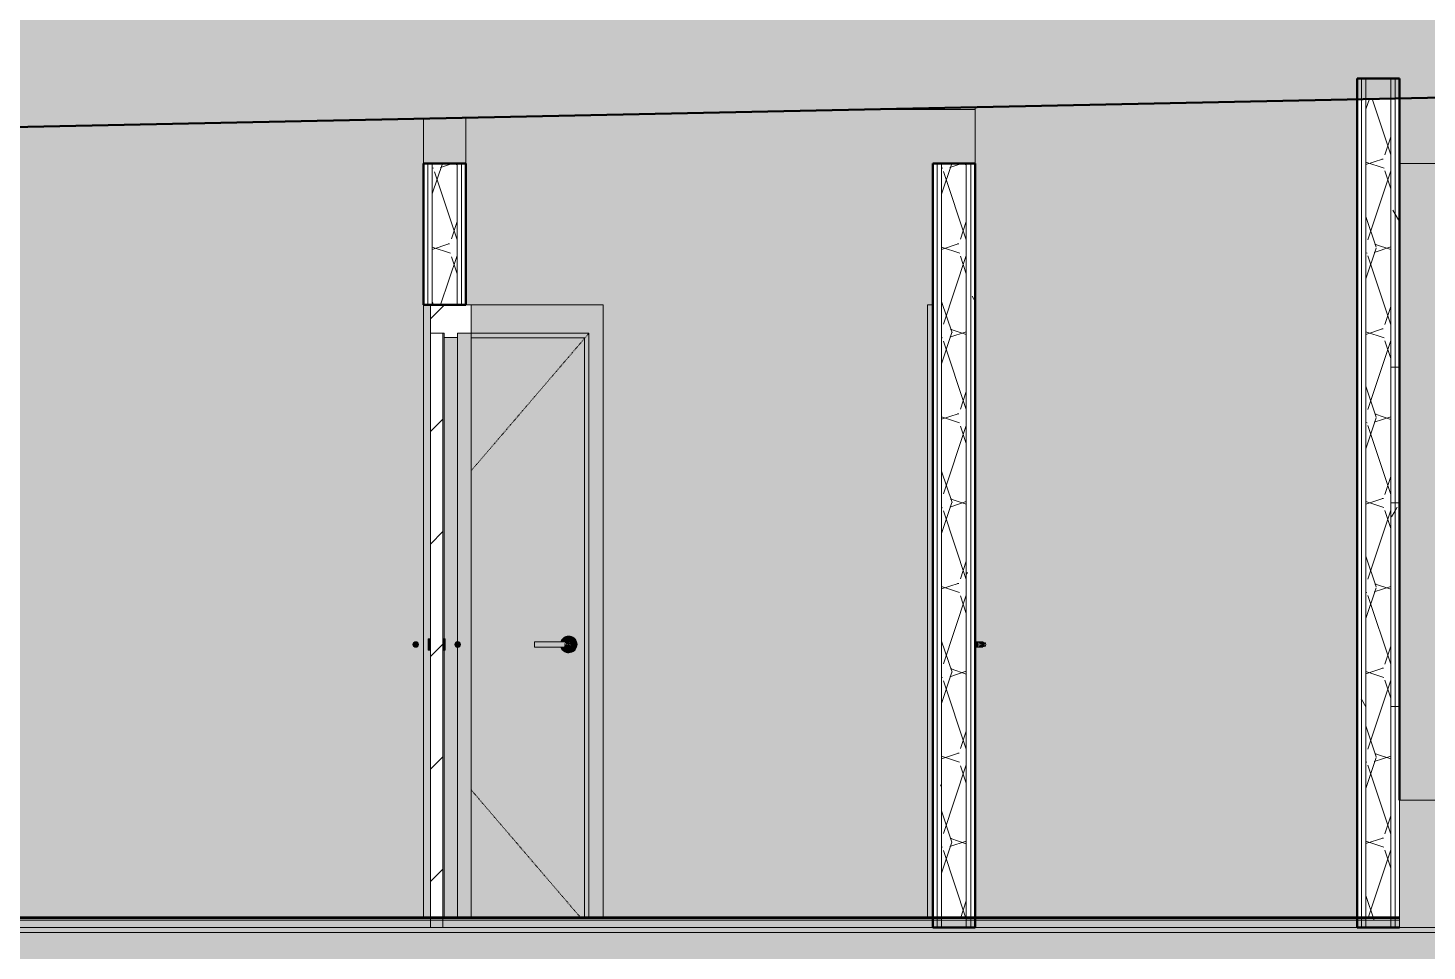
# Model space of a CAD drawing. Header units: inches. Extents: x 9566 to 17067, y -226 to 532.
# Drawn here: x 10320.9 to 10518.7, y 248.7 to 379.2 of the extents above; entities that cross this region are included whole.
import ezdxf

# ---------------------------------------------------------------- set-up
doc = ezdxf.new("R2010")
doc.units = ezdxf.units.IN
doc.header["$MEASUREMENT"] = 0
doc.linetypes.add('Dash 1_16_', pattern=[0.125, 0.0625, -0.0625])
doc.linetypes.add('Grid Line 1_2_', pattern=[0.875, 0.5, -0.125, 0.125, -0.125])
for name, color, linetype, lineweight in [('0-1', 7, 'Continuous', 5), ('0-2', 7, 'Continuous', 9), ('A-AREA-PATT-1', 41, 'Continuous', 9), ('A-DOOR', 31, 'Continuous', 13), ('A-DOOR-7', 31, 'Dash 1_16_', 9), ('A-DOOR-8', 31, 'Continuous', 9), ('A-DOOR-9', 31, 'Continuous', 20), ('A-DOOR-FRAM', 31, 'Continuous', 9), ('A-DOOR-FRAM-6', 31, 'Continuous', 13), ('A-DOOR-FRAM-7', 31, 'Continuous', 20), ('A-FLOR-1', 192, 'Continuous', 5), ('A-FLOR-2', 192, 'Continuous', 50), ('A-FLOR-LEVL-1', 51, 'Grid Line 1_2_', 9), ('A-FLOR-MCUT', 51, 'Continuous', 13), ('A-FLOR-PATT-1', 8, 'Continuous', 9), ('A-ROOF', 132, 'Continuous', 13), ('A-ROOF-1', 132, 'Continuous', 5), ('A-ROOF-2', 132, 'Continuous', 50), ('A-WALL', 113, 'Continuous', 13), ('A-WALL-2', 10, 'Continuous', 13), ('A-WALL-PATT-1', 111, 'Continuous', 9), ('I-WALL', 2, 'Continuous', 13), ('I-WALL-1', 2, 'Continuous', 5), ('I-WALL-2', 2, 'Continuous', 50), ('P-SANR-FIXT-2', 7, 'Continuous', 9), ('P-SANR-FIXT-3', 9, 'Continuous', 9)]:
    doc.layers.add(name, color=color, linetype=linetype, lineweight=lineweight)
doc.layers.add('A-AREA-PATT-2', color=7, linetype='Continuous', lineweight=9, transparency=0.9)
doc.layers.add('A-AREA-PATT-5', color=254, linetype='Continuous', lineweight=9, transparency=0.9)
pattern_1 = [(161.57, (11003.327, 72.6), (-4.8003375, -0.0004146), [0, -34.152, 3.792, 0]), (18.43, (11002.127, 72.6), (-4.8003375, 0.0004146), [0, -34.152, 3.792, 0]), (108.43, (11003.327, 72.6), (2.3991322, -12.001051), [11.382, -26.562]), (71.57, (11002.127, 72.6), (2.3991322, 12.001051), [11.382, -26.562])]
pattern_2 = [(0, (11002.727, 72), (38.4, 9.6), [1.584, -27.216, 1.584, -27.216, -153.6]), (0, (11002.727, 72), (38.4, 9.6), [-57.6, 1.584, -56.016, 1.584, -27.216, -67.2]), (0, (11002.727, 72), (38.4, 9.6), [-144, 1.584, -17.616, 1.584, -46.416]), (120, (11017.127, 76.8), (-27.51384, 28.45538), [1.584, -27.216, 1.584, -27.216, -153.6]), (120, (11017.127, 76.8), (-27.51384, 28.45538), [-57.6, 1.584, -56.016, 1.584, -27.216, -67.2]), (120, (11017.127, 76.8), (-27.51384, 28.45538), [-144, 1.584, -17.616, 1.584, -46.416]), (240, (11021.927, 96), (-10.88616, -38.05538), [1.584, -27.216, 1.584, -27.216, -153.6]), (240, (11021.927, 96), (-10.88616, -38.05538), [-57.6, 1.584, -56.016, 1.584, -27.216, -67.2]), (240, (11021.927, 96), (-10.88616, -38.05538), [-144, 1.584, -17.616, 1.584, -46.416])]
pattern_3 = [(45, (11002.727, 72), (-7.95495, 7.95495), [])]

# ---------------------------------------------------------------- blocks, each defined once
blk = doc.blocks.new('Bath Tub - Maestro - 60_x30_-1352617-BUILDING SECTION - EAST_WEST - LOOKING NORTH')
at = {"layer": 'P-SANR-FIXT-3'}
for points in [[(10525.79, 140), (10525.79, 144), (10524.29, 144), (10524.34, 140), (10525.4, 140)], [(10526.85, 140), (10527.29, 140), (10527.24, 144), (10525.79, 144), (10525.79, 140), (10526.62, 140)], [(10530.79, 140), (10530.79, 144), (10528.79, 144), (10528.79, 140)], [(10533.79, 140), (10533.79, 144), (10532.29, 144), (10532.34, 140), (10533.4, 140)], [(10535.29, 140), (10535.24, 144), (10533.79, 144), (10533.79, 140), (10535.24, 140)], [(10535.79, 138), (10535.79, 140), (10523.79, 140), (10523.79, 138), (10535.29, 138)], [(10526.62, 120), (10544.79, 120), (10544.79, 138), (10514.79, 138), (10514.79, 120)]]:
    blk.add_hatch(color=256, dxfattribs=at).paths.add_polyline_path(points, flags=0)
at = {"layer": 'P-SANR-FIXT-2'}
for p, q in [((10524.29, 144), (10524.29, 140)), ((10524.29, 144), (10525.79, 144)), ((10525.79, 144), (10527.29, 144)), ((10527.29, 140), (10527.29, 144)), ((10528.79, 140), (10528.79, 144)), ((10530.79, 144), (10528.79, 144)), ((10530.79, 144), (10530.79, 140)), ((10532.29, 144), (10532.29, 140)), ((10532.29, 144), (10533.79, 144)), ((10533.79, 144), (10535.29, 144)), ((10535.29, 140), (10535.29, 144)), ((10523.79, 140), (10535.79, 140)), ((10523.79, 138), (10523.79, 140)), ((10535.79, 138), (10535.79, 140)), ((10514.79, 138), (10544.79, 138)), ((10514.79, 120), (10514.79, 138)), ((10535.79, 138), (10523.79, 138)), ((10544.79, 120), (10544.79, 138)), ((10544.79, 120), (10514.79, 120))]:
    blk.add_line(p, q, dxfattribs=at)
blk = doc.blocks.new('1750 Ox - Unit Layouts_rvt-1-BUILDING SECTION - EAST_WEST - LOOKING NORTH')
at = {"layer": 'A-WALL-2'}
blk.add_line((10659.09, 360), (10514.79, 360), dxfattribs=at)
at = {"layer": '0-2'}
blk.add_blockref('Bath Tub - Maestro - 60_x30_-1352617-BUILDING SECTION - EAST_WEST - LOOKING NORTH', (0, 132), dxfattribs=at)
blk = doc.blocks.new('HOLLOW METAL - UNIT DOOR-V33-BUILDING SECTION - EAST_WEST - LOOKING NORTH')
at = {"layer": 'A-DOOR'}
h = blk.add_hatch(color=256, dxfattribs=at)
h.paths.add_polyline_path([(10399.56, 253.37), (10399.56, 335.37), (10383.54, 335.37), (10383.54, 253.37)], flags=0)
h.paths.add_polyline_path([(10397.33, 290.82), (10397.03, 290.86), (10396.74, 290.98), (10396.5, 291.16), (10396.25, 291.57), (10396.21, 291.61), (10392.51, 291.66), (10392.51, 292.39), (10396.23, 292.39), (10396.31, 292.59), (10396.5, 292.84), (10396.74, 293.02), (10397.03, 293.14), (10397.45, 293.17), (10397.64, 293.14), (10397.93, 293.02), (10398.17, 292.84), (10398.36, 292.59), (10398.48, 292.31), (10398.52, 292), (10398.42, 291.57), (10398.36, 291.41), (10398.17, 291.16), (10397.93, 290.98), (10397.64, 290.86)], flags=0)
h = blk.add_hatch(color=256, dxfattribs=at)
h.paths.add_polyline_path([(10397.33, 290.82), (10397.64, 290.86), (10397.93, 290.98), (10398.17, 291.16), (10398.42, 291.57), (10398.48, 291.69), (10398.52, 292), (10398.48, 292.31), (10398.36, 292.59), (10398.17, 292.84), (10397.93, 293.02), (10397.45, 293.17), (10397.33, 293.18), (10397.03, 293.14), (10396.74, 293.02), (10396.5, 292.84), (10396.31, 292.59), (10396.24, 292.39), (10397.43, 292.34), (10397.51, 292.28), (10397.56, 292), (10397.5, 291.71), (10397.34, 291.64), (10397.14, 291.62), (10396.46, 291.61), (10396.25, 291.57), (10396.31, 291.41), (10396.5, 291.16), (10396.74, 290.98), (10397.03, 290.86)], flags=0)
h.paths.add_polyline_path([(10396.65, 291.8), (10396.71, 292), (10396.65, 292.1), (10396.65, 291.9)], flags=0)
h.paths.add_polyline_path([(10397.46, 291.83), (10397.56, 292), (10397.46, 292.17), (10397.5, 292)], flags=0)
for points in [[(10396.65, 292), (10396.63, 292.39), (10392.51, 292.34), (10392.51, 292), (10396.15, 292)], [(10396.21, 291.61), (10396.65, 291.66), (10396.65, 292), (10392.51, 292), (10392.51, 291.61), (10396.16, 291.61)]]:
    blk.add_hatch(color=256, dxfattribs=at).paths.add_polyline_path(points, flags=0)
h = blk.add_hatch(color=256, dxfattribs=at)
h.paths.add_polyline_path([(10397.02, 292), (10396.77, 292.19), (10396.92, 292)], flags=0)
h.paths.add_polyline_path([(10397.02, 292), (10397.5, 292), (10397.53, 292.06), (10397.55, 292.09), (10397.5, 292.29), (10397.34, 292.36), (10397.14, 292.38), (10396.7, 292.34), (10397.02, 292)], flags=0)
h.paths.add_polyline_path([(10396.9, 292), (10396.65, 292.28), (10396.77, 292)], flags=0)
h = blk.add_hatch(color=256, dxfattribs=at)
h.paths.add_polyline_path([(10396.65, 291.61), (10397, 291.62), (10397.14, 291.62), (10397.41, 291.65), (10397.51, 291.72), (10397.5, 291.89), (10397.46, 291.83), (10397.45, 292), (10397.01, 291.99), (10396.66, 291.62)], flags=0)
h.paths.add_polyline_path([(10396.65, 291.62), (10397.02, 292), (10396.89, 291.99), (10396.67, 291.66)], flags=0)
h.paths.add_polyline_path([(10396.65, 291.66), (10396.9, 292), (10396.77, 292), (10396.65, 291.72)], flags=0)
at = {"layer": 'A-DOOR-FRAM-6'}
for points in [[(10402.19, 253.37), (10402.19, 340), (10383.54, 340), (10383.54, 336), (10400.19, 336), (10400.19, 253.37), (10402.16, 253.37)], [(10400.18, 253.37), (10400.19, 253.37), (10400.19, 336), (10383.54, 336), (10383.54, 335.37), (10399.56, 335.37), (10399.56, 253.37)]]:
    blk.add_hatch(color=256, dxfattribs=at).paths.add_polyline_path(points, flags=0)
at = {"layer": 'A-DOOR-7'}
for p, q in [((10400.19, 336), (10383.54, 316.57)), ((10383.54, 271.43), (10399.01, 253.37))]:
    blk.add_line(p, q, dxfattribs=at)
at = {"layer": 'A-DOOR-8'}
for p, q in [((10396.65, 292.39), (10392.51, 292.39)), ((10392.51, 292), (10392.51, 292.39)), ((10392.51, 291.61), (10392.51, 292)), ((10392.51, 291.61), (10396.65, 291.61))]:
    blk.add_line(p, q, dxfattribs=at)
at = {"layer": 'A-DOOR-8', "flags": 128}
for points in [[(10397.24, 292.39), (10397.24, 292.39), (10397.23, 292.39), (10397.23, 292.39), (10397.23, 292.39), (10397.22, 292.39), (10397.22, 292.39), (10397.21, 292.39), (10397.21, 292.39), (10397.2, 292.39), (10397.19, 292.39), (10397.18, 292.39), (10397.17, 292.39), (10397.16, 292.39), (10397.15, 292.39), (10397.13, 292.39), (10397.12, 292.39), (10397.1, 292.39), (10397.09, 292.39), (10397.07, 292.39), (10397.06, 292.39), (10397.04, 292.39), (10397.02, 292.39), (10397, 292.39), (10396.98, 292.39), (10396.96, 292.39), (10396.94, 292.39), (10396.92, 292.39), (10396.9, 292.39), (10396.88, 292.39), (10396.86, 292.39), (10396.84, 292.39), (10396.82, 292.39), (10396.79, 292.39), (10396.77, 292.39), (10396.75, 292.39), (10396.72, 292.39), (10396.7, 292.39), (10396.68, 292.39), (10396.65, 292.39), (10396.65, 292.39)], [(10396.65, 291.61), (10396.67, 291.61), (10396.69, 291.61), (10396.72, 291.61), (10396.74, 291.61), (10396.76, 291.61), (10396.79, 291.61), (10396.81, 291.61), (10396.83, 291.61), (10396.85, 291.61), (10396.88, 291.61), (10396.9, 291.61), (10396.92, 291.61), (10396.94, 291.61), (10396.96, 291.61), (10396.98, 291.61), (10397, 291.61), (10397.02, 291.61), (10397.04, 291.61), (10397.05, 291.61), (10397.07, 291.61), (10397.09, 291.61), (10397.1, 291.61), (10397.12, 291.61), (10397.13, 291.61), (10397.14, 291.61), (10397.16, 291.61), (10397.17, 291.61), (10397.18, 291.61), (10397.19, 291.61), (10397.2, 291.61), (10397.2, 291.61), (10397.21, 291.61), (10397.22, 291.61), (10397.22, 291.61), (10397.23, 291.61), (10397.23, 291.61), (10397.23, 291.61), (10397.24, 291.61), (10397.24, 291.61)]]:
    blk.add_lwpolyline(points, dxfattribs=at)
at = {"layer": 'A-DOOR-8'}
for centre, radius, start, end in [((10397.33, 292), 1.18, 0, 160.3657), ((10397.33, 292), 1.18, 201.747, 0), ((10397.24, 292), 0.394, 75, 90), ((10397.24, 292), 0.394, 270, 285), ((10397.24, 292), 0.394, 0, 45), ((10397.24, 292), 0.394, 315, 0)]:
    blk.add_arc(centre, radius, start, end, dxfattribs=at)
at = {"layer": 'A-DOOR-FRAM'}
for p, q in [((10402.19, 340), (10383.54, 340)), ((10402.19, 253.37), (10402.19, 340)), ((10383.54, 336), (10400.19, 336)), ((10383.54, 335.37), (10399.56, 335.37)), ((10399.56, 335.37), (10399.56, 253.37)), ((10400.19, 336), (10400.19, 253.37))]:
    blk.add_line(p, q, dxfattribs=at)
blk = doc.blocks.new('HOLLOW METAL - UNIT DOOR-V34-BUILDING SECTION - EAST_WEST - LOOKING NORTH')
at = {"layer": 'A-DOOR-8'}
h = blk.add_hatch(dxfattribs=at)
h.set_pattern_fill('FP_20', color=256, style=0, pattern_type=2)
h.set_pattern_definition(pattern_3)
h.paths.add_polyline_path([(10380.03, 335.38), (10381.6, 335.38), (10381.6, 336), (10383.54, 336), (10383.54, 340), (10377.79, 340), (10377.79, 336), (10379.73, 336), (10379.73, 335.38)], flags=0)
for points in [[(10377.79, 291.19), (10377.79, 292.81), (10377.47, 292.81), (10377.47, 291.19)], [(10379.54, 291.19), (10379.85, 291.19), (10379.85, 292.81), (10379.54, 292.81), (10379.54, 291.57)], [(10375.9, 291.66), (10376.1, 292), (10375.9, 292.34), (10375.51, 292.34), (10375.31, 292), (10375.51, 291.66)], [(10381.82, 291.66), (10382.02, 292), (10381.82, 292.34), (10381.43, 292.34), (10381.23, 292), (10381.43, 291.66), (10381.6, 291.66)]]:
    blk.add_hatch(color=256, dxfattribs=at).paths.add_polyline_path(points, flags=0)
at = {"layer": 'A-DOOR-FRAM'}
h = blk.add_hatch(dxfattribs=at)
h.set_pattern_fill('FP_20', color=256, style=0, pattern_type=2)
h.set_pattern_definition(pattern_3)
h.paths.add_polyline_path([(10379.54, 253.25), (10379.54, 336), (10377.79, 336), (10377.79, 253.25)], flags=0)
h = blk.add_hatch(color=256, dxfattribs=at)
h.paths.add_polyline_path([(10379.73, 253.37), (10379.73, 291.19), (10379.54, 291.19), (10379.54, 253.37)], flags=0)
h.paths.add_polyline_path([(10379.54, 292.81), (10379.73, 292.81), (10379.73, 336), (10379.54, 336), (10379.54, 301.5)], flags=0)
for points in [[(10381.6, 253.37), (10381.6, 291.66), (10381.43, 291.66), (10381.23, 292), (10381.43, 292.34), (10381.6, 292.34), (10381.6, 335.38), (10379.73, 335.38), (10379.73, 292.81), (10379.85, 292.81), (10379.85, 291.19), (10379.73, 291.19), (10379.73, 253.37)], [(10382.79, 253.37), (10383.54, 253.37), (10383.54, 336), (10381.6, 336), (10381.6, 292.34), (10381.82, 292.34), (10382.02, 292), (10381.82, 291.66), (10381.6, 291.66), (10381.6, 253.37)]]:
    blk.add_hatch(color=256, dxfattribs=at).paths.add_polyline_path(points, flags=0)
at = {"layer": 'A-DOOR-8'}
for p, q in [((10377.47, 292.81), (10377.47, 291.19)), ((10377.79, 292.81), (10377.47, 292.81)), ((10377.79, 291.19), (10377.79, 292.81)), ((10379.85, 292.81), (10379.54, 292.81)), ((10379.54, 292.81), (10379.54, 291.19)), ((10379.85, 291.19), (10379.85, 292.81)), ((10377.47, 291.19), (10377.79, 291.19)), ((10379.54, 291.19), (10379.85, 291.19))]:
    blk.add_line(p, q, dxfattribs=at)
for centre, start, end in [((10375.7, 292), 0, 180), ((10375.7, 292), 180, 0), ((10381.63, 292), 0, 180), ((10381.63, 292), 180, 0)]:
    blk.add_arc(centre, 0.394, start, end, dxfattribs=at)
at = {"layer": 'A-DOOR-9'}
for p, q in [((10379.54, 336), (10377.79, 336)), ((10377.79, 336), (10377.79, 252)), ((10379.54, 252), (10379.54, 336)), ((10377.79, 252), (10379.54, 252))]:
    blk.add_line(p, q, dxfattribs=at)
at = {"layer": 'A-DOOR-FRAM'}
for p, q in [((10379.73, 335.38), (10379.73, 292.81)), ((10381.6, 335.38), (10381.6, 292.34)), ((10383.54, 336), (10383.54, 253.37)), ((10379.73, 291.19), (10379.73, 253.37)), ((10381.6, 291.66), (10381.6, 253.37))]:
    blk.add_line(p, q, dxfattribs=at)
at = {"layer": 'A-DOOR-FRAM-7'}
for p, q in [((10377.79, 340), (10377.79, 336)), ((10383.54, 340), (10377.79, 340)), ((10383.54, 336), (10383.54, 340)), ((10377.79, 336), (10379.73, 336)), ((10379.73, 336), (10379.73, 335.38)), ((10379.73, 335.38), (10381.6, 335.38)), ((10381.6, 335.38), (10381.6, 336)), ((10381.6, 336), (10383.54, 336))]:
    blk.add_line(p, q, dxfattribs=at)
blk = doc.blocks.new('HOLLOW METAL - STORAGE UNIT-1762888-BUILDING SECTION - EAST_WEST - LOOKING NORTH')
at = {"layer": 'A-DOOR'}
for points in [[(10455.29, 160), (10455.29, 160.39), (10454.79, 160.34), (10454.79, 160)], [(10455.29, 159.61), (10455.29, 160), (10454.79, 160), (10454.79, 159.61)], [(10455.88, 159.61), (10456.09, 159.67), (10456.15, 159.72), (10456.15, 159.98), (10456.14, 160), (10455.41, 159.99), (10455.29, 159.62), (10455.38, 159.64), (10455.86, 159.62), (10455.88, 159.61)]]:
    blk.add_hatch(color=256, dxfattribs=at).paths.add_polyline_path(points, flags=0)
h = blk.add_hatch(color=256, dxfattribs=at)
h.paths.add_polyline_path([(10455.29, 160.34), (10455.32, 160.19), (10455.41, 160), (10455.52, 160.02), (10455.33, 160.28)], flags=0)
h.paths.add_polyline_path([(10455.87, 160), (10456.14, 160), (10456.17, 160), (10456.2, 160), (10456.09, 160.33), (10455.96, 160.38), (10455.54, 160.38), (10455.31, 160.34), (10455.54, 160), (10455.78, 160)], flags=0)
h.paths.add_polyline_path([(10455.35, 160), (10455.4, 160.01), (10455.32, 160.1)], flags=0)
at = {"layer": 'A-DOOR-FRAM-6'}
blk.add_hatch(color=256, dxfattribs=at).paths.add_polyline_path([(10448.79, 121.38), (10448.79, 208), (10448.04, 208), (10448.04, 121.38)], flags=0)
at = {"layer": 'A-DOOR-8'}
for p, q in [((10455.29, 160.39), (10454.79, 160.39)), ((10454.79, 159.61), (10455.29, 159.61))]:
    blk.add_line(p, q, dxfattribs=at)
at = {"layer": 'A-DOOR-8', "flags": 128}
for points in [[(10455.88, 160.39), (10455.88, 160.39), (10455.87, 160.39), (10455.87, 160.39), (10455.87, 160.39), (10455.86, 160.39), (10455.86, 160.39), (10455.85, 160.39), (10455.85, 160.39), (10455.84, 160.39), (10455.83, 160.39), (10455.82, 160.39), (10455.81, 160.39), (10455.8, 160.39), (10455.79, 160.39), (10455.77, 160.39), (10455.76, 160.39), (10455.74, 160.39), (10455.73, 160.39), (10455.71, 160.39), (10455.7, 160.39), (10455.68, 160.39), (10455.66, 160.39), (10455.64, 160.39), (10455.62, 160.39), (10455.6, 160.39), (10455.58, 160.39), (10455.56, 160.39), (10455.54, 160.39), (10455.52, 160.39), (10455.5, 160.39), (10455.48, 160.39), (10455.45, 160.39), (10455.43, 160.39), (10455.41, 160.39), (10455.39, 160.39), (10455.36, 160.39), (10455.34, 160.39), (10455.32, 160.39), (10455.29, 160.39), (10455.29, 160.39)], [(10455.29, 159.61), (10455.31, 159.61), (10455.33, 159.61), (10455.36, 159.61), (10455.38, 159.61), (10455.4, 159.61), (10455.43, 159.61), (10455.45, 159.61), (10455.47, 159.61), (10455.49, 159.61), (10455.52, 159.61), (10455.54, 159.61), (10455.56, 159.61), (10455.58, 159.61), (10455.6, 159.61), (10455.62, 159.61), (10455.64, 159.61), (10455.66, 159.61), (10455.67, 159.61), (10455.69, 159.61), (10455.71, 159.61), (10455.73, 159.61), (10455.74, 159.61), (10455.76, 159.61), (10455.77, 159.61), (10455.78, 159.61), (10455.79, 159.61), (10455.81, 159.61), (10455.82, 159.61), (10455.83, 159.61), (10455.84, 159.61), (10455.84, 159.61), (10455.85, 159.61), (10455.86, 159.61), (10455.86, 159.61), (10455.87, 159.61), (10455.87, 159.61), (10455.87, 159.61), (10455.88, 159.61), (10455.88, 159.61)]]:
    blk.add_lwpolyline(points, dxfattribs=at)
at = {"layer": 'A-DOOR-8'}
for start, end in [(0, 45), (315, 0)]:
    blk.add_arc((10455.88, 160), 0.394, start, end, dxfattribs=at)
at = {"layer": 'A-DOOR-FRAM'}
for p in [(10448.79, 208), (10448.04, 121.38)]:
    blk.add_line(p, (10448.04, 208), dxfattribs=at)

msp = doc.modelspace()

# ---------------------------------------------------------------- hatches: boundary and pattern name
at = {"layer": 'A-AREA-PATT-1'}
h = msp.add_hatch(color=256, dxfattribs=at)
h.paths.add_polyline_path([(10544.7894, 253.375), (10549.1894, 253.375), (10549.1894, 339), (10587.1894, 339), (10587.1894, 253.375), (10658.0894, 253.375), (10658.0894, 339), (10659.0894, 339), (10659.0894, 336), (10661.0894, 336), (10661.0894, 253.375), (10663.8394, 253.375), (10663.8394, 339), (10705.8394, 339), (10705.8394, 253.375), (10708.0351, 253.375), (10708.0351, 258), (10706.0351, 258), (10706.0351, 274), (10709.0351, 274), (10709.0351, 277), (10781.0351, 277), (10781.0351, 274), (10784.0351, 274), (10784.0351, 258), (10782.0351, 258), (10782.0351, 253.375), (10819.2851, 253.375), (10819.2851, 334.75), (10820.0351, 334.75), (10820.0351, 253.375), (10848.5144, 253.375), (10848.5144, 313.875), (10848.7019, 313.875), (10848.7019, 376.1826), (10514.7894, 369.226), (10514.7894, 270), (10523.7894, 270), (10523.7894, 272), (10524.2894, 272), (10524.3405, 276), (10527.2894, 276), (10527.2894, 272), (10528.7894, 272), (10528.7894, 276), (10530.7894, 276), (10530.7894, 272), (10532.2894, 272), (10532.3405, 276), (10535.2894, 276), (10535.2894, 272), (10535.7894, 272), (10535.7894, 270), (10544.7894, 270), (10544.7894, 256.249)], flags=0)
h.paths.add_polyline_path([(10780.0351, 253.375), (10780.0351, 258), (10710.0351, 258), (10710.0351, 253.375), (10779.5811, 253.375)], flags=0)
h = msp.add_hatch(color=256, dxfattribs=at)
h.paths.add_polyline_path([(9983.2519, 253.375), (10126.1144, 253.375), (10126.1144, 339), (10168.1144, 339), (10168.1144, 253.375), (10245.7644, 253.375), (10245.7644, 339), (10281.7644, 339), (10281.7644, 253.375), (10376.7894, 253.375), (10376.7894, 366.351), (9983.2519, 358.1523), (9983.2519, 254.3782)], flags=0)
h.paths.add_polyline_path([(10375.5059, 291.659), (10375.3091, 292), (10375.5059, 292.341), (10375.9201, 292.3056), (10376.0965, 292), (10375.8996, 291.659)], flags=0)
at = {"layer": 'A-AREA-PATT-2'}
h = msp.add_hatch(color=256, dxfattribs=at)
h.paths.add_polyline_path([(10455.2855, 291.659), (10455.3497, 291.7172), (10455.3023, 291.682)], flags=0)
h.paths.add_polyline_path([(10454.7894, 253.375), (10508.7894, 253.375), (10508.7894, 369.101), (10454.7894, 367.976), (10454.7894, 292.3937), (10456.0729, 292.341), (10456.1544, 292.2784), (10456.1911, 291.9336), (10456.0936, 291.6749), (10455.9586, 291.6172), (10455.5447, 291.6172), (10455.2855, 291.6063), (10454.7894, 291.5662), (10454.7894, 268.0214)], flags=0)
h.paths.add_polyline_path([(10455.2855, 291.8031), (10455.3481, 292), (10455.2855, 292.1019), (10455.2855, 291.8981)], flags=0)
h.paths.add_polyline_path([(10456.1104, 291.92), (10456.1378, 292.0433), (10456.1378, 292)], flags=0)
at = {"layer": 'A-AREA-PATT-5'}
h = msp.add_hatch(color=256, dxfattribs=at)
h.paths.add_polyline_path([(11715.7268, 366.026), (11715.9894, 366.026), (11715.9894, 366.476), (11649.9894, 367.851), (11649.9894, 366.026), (11670.3658, 366.026)], flags=0)
h.paths.add_polyline_path([(10448.7894, 366.026), (10448.7894, 367.851), (10382.7894, 366.476), (10382.7894, 366.026), (10418.9772, 366.026)], flags=0)
h = msp.add_hatch(color=256, dxfattribs=at)
h.paths.add_polyline_path([(11667.6355, 253.375), (11696.3394, 253.375), (11696.3394, 340), (11715.9894, 340), (11715.9894, 366.026), (11649.9894, 366.026), (11649.9894, 253.375)], flags=0)
h.paths.add_polyline_path([(10402.1894, 253.375), (10448.0394, 253.375), (10448.0394, 340), (10448.7894, 340), (10448.7894, 366.026), (10382.7894, 366.026), (10382.7894, 340), (10402.1894, 340), (10402.1894, 268.0214)], flags=0)
at = {"layer": 'A-FLOR-1'}
h = msp.add_hatch(color=256, dxfattribs=at)
h.paths.add_polyline_path([(11698.3394, 253.25), (11719.2394, 253.25), (11719.2394, 253.375), (11648.7394, 253.375), (11648.7394, 253.25), (11696.3394, 253.25)], flags=0)
h.paths.add_polyline_path([(11316.7437, 253.25), (11316.7437, 253.375), (11250.4519, 253.375), (11250.4519, 253.25), (11312.4137, 253.25)], flags=0)
h.paths.add_polyline_path([(12119.7769, 253.25), (12122.0269, 253.25), (12122.0269, 253.375), (11720.9894, 253.375), (11720.9894, 253.25), (12119.7359, 253.25)], flags=0)
h.paths.add_polyline_path([(11318.7437, 253.25), (11388.7437, 253.2706), (11388.7437, 253.375), (11318.7437, 253.375), (11318.7437, 253.2606)], flags=0)
h.paths.add_polyline_path([(11390.7437, 253.25), (11437.6894, 253.2775), (11437.6894, 253.375), (11390.7437, 253.375), (11390.7437, 253.2709)], flags=0)
h.paths.add_polyline_path([(11439.6894, 253.25), (11553.9894, 253.2941), (11553.9894, 253.375), (11439.6894, 253.375), (11439.6894, 253.2778)], flags=0)
h.paths.add_polyline_path([(11645.2394, 253.25), (11645.2394, 253.375), (11588.7394, 253.375), (11588.7394, 253.25), (11643.9894, 253.25)], flags=0)
h.paths.add_polyline_path([(11585.2394, 253.25), (11585.2394, 253.375), (11583.9894, 253.375), (11583.9894, 253.25)], flags=0)
h.paths.add_polyline_path([(10402.1894, 253.25), (10450.0394, 253.25), (10450.0394, 253.375), (10379.5394, 253.375), (10379.5394, 253.25), (10400.1894, 253.25)], flags=0)
h.paths.add_polyline_path([(10375.9201, 253.25), (10377.7894, 253.25), (10377.7894, 253.375), (9982.6269, 253.375), (9982.6269, 253.25), (10322.7894, 253.25)], flags=0)
h.paths.add_polyline_path([(10710.0351, 253.25), (10780.0351, 253.25), (10780.0351, 253.375), (10710.0351, 253.355)], flags=0)
h.paths.add_polyline_path([(10849.3184, 253.25), (10849.3269, 253.25), (10849.3269, 253.375), (10782.0351, 253.3654), (10782.0351, 253.25), (10848.7019, 253.25)], flags=0)
h.paths.add_polyline_path([(10705.8394, 253.25), (10708.0351, 253.25), (10708.0351, 253.375), (10661.0894, 253.3479), (10661.0894, 253.25), (10705.7948, 253.25)], flags=0)
h.paths.add_polyline_path([(10453.5394, 253.25), (10510.0394, 253.25), (10510.0394, 253.375), (10453.5394, 253.375), (10453.5394, 253.318)], flags=0)
h.paths.add_polyline_path([(10513.5394, 253.25), (10514.7894, 253.25), (10514.7894, 253.375), (10513.5394, 253.3266)], flags=0)
h.paths.add_polyline_path([(10544.7894, 253.25), (10659.0894, 253.25), (10659.0894, 253.375), (10544.7894, 253.3311)], flags=0)
h = msp.add_hatch(color=256, dxfattribs=at)
h.paths.add_polyline_path([(11393.146, 253), (11553.9894, 253), (11553.9894, 253.25), (11390.7437, 253.25), (11390.7437, 253), (11392.9751, 253)], flags=0)
h.paths.add_polyline_path([(11280.1209, 253), (11316.7437, 253.0206), (11316.7437, 253.25), (11249.8269, 253.25), (11249.8269, 253), (11278.7437, 253)], flags=0)
h.paths.add_polyline_path([(12119.7769, 253), (12122.0269, 253), (12122.0226, 253.25), (11648.7394, 253.25), (11648.7394, 253), (12119.7359, 253)], flags=0)
h.paths.add_polyline_path([(11318.7437, 253), (11388.7437, 253.0411), (11388.7437, 253.25), (11318.7437, 253.25), (11318.7437, 253.0212)], flags=0)
h.paths.add_polyline_path([(11645.2394, 253), (11645.2394, 253.25), (11588.7394, 253.25), (11588.7394, 253), (11643.9894, 253)], flags=0)
h.paths.add_polyline_path([(11585.2394, 253), (11585.2394, 253.25), (11583.9894, 253.25), (11583.9894, 253)], flags=0)
h.paths.add_polyline_path([(10698.8489, 253), (10708.0351, 253), (10708.0351, 253.25), (10544.7894, 253.25), (10544.7894, 253), (10677.3203, 253)], flags=0)
h.paths.add_polyline_path([(10322.7894, 253), (10450.0394, 253), (10450.0394, 253.25), (9982.6269, 253.25), (9982.6269, 253), (10317.1644, 253)], flags=0)
h.paths.add_polyline_path([(10828.0205, 253), (10849.3269, 253), (10849.3184, 253.25), (10782.0351, 253.2306), (10782.0351, 253), (10824.7851, 253)], flags=0)
h.paths.add_polyline_path([(10710.0351, 253), (10780.0351, 253), (10780.0351, 253.25), (10710.0351, 253.2098)], flags=0)
h.paths.add_polyline_path([(10453.5394, 253), (10510.0394, 253), (10510.0394, 253.25), (10453.5394, 253.25), (10453.5394, 253.1358)], flags=0)
h.paths.add_polyline_path([(10514.7894, 253), (10514.7894, 253.25), (10513.5394, 253.25), (10513.5394, 253)], flags=0)
h = msp.add_hatch(color=256, dxfattribs=at)
h.paths.add_polyline_path([(11250.2644, 251.25), (12122.0269, 251.25), (12122.0269, 252), (11249.8269, 252), (11249.8269, 251.25)], flags=0)
h.paths.add_polyline_path([(10505.0916, 251.25), (10854.8269, 251.25), (10854.8099, 252), (9977.1269, 252), (9977.1269, 251.25), (10462.0344, 251.25)], flags=0)
at = {"layer": 'A-FLOR-PATT-1'}
h = msp.add_hatch(dxfattribs=at)
h.set_pattern_fill('FP_4', color=256, style=0, pattern_type=2)
h.set_pattern_definition(pattern_1)
h.paths.add_polyline_path([(12121.8394, 227.25), (12121.8394, 249.875), (12122.0269, 249.875), (12122.0269, 251.25), (11244.3269, 251.25), (11244.3269, 227.25), (12119.7769, 227.25)], flags=0)
h.paths.add_polyline_path([(9982.6269, 227.25), (10854.8269, 227.25), (10854.8269, 251.25), (9977.1269, 251.25), (9977.1269, 227.25), (9979.0019, 227.25)], flags=0)
h = msp.add_hatch(dxfattribs=at)
h.set_pattern_fill('FP_2', color=256, style=0, pattern_type=2)
h.set_pattern_definition([(50, (11002.727, 72), (34.4287, -3.012), [3.6, -39.6]), (355, (11002.727, 72), (-6.6596, 36.1048), [2.88, -31.68]), (100.451, (11005.596, 71.75), (27.7688, 33.0931), [3.06, -33.655]), (46.184, (11002.727, 81.6), (51.2275, -7.9453), [5.4, -59.4]), (96.636, (11006.996, 80.94), (44.8632, 46.7577), [4.589, -50.482]), (351.184, (11002.727, 81.6), (44.8642, 46.7574), [4.32, -47.52]), (21, (11007.527, 79.2), (28.65176, -19.3257), [3.6, -39.6]), (326, (11007.527, 79.2), (11.6793, 34.8066), [2.88, -31.68]), (71.451, (11009.915, 77.59), (40.331, 15.4813), [3.06, -33.655]), (37.5, (11002.727, 72), (0.58311, 15.97898), [1.584, -29.712, 1.584, -30.576, -31.8]), (37.5, (11002.727, 72), (0.58311, 15.97898), [-63.456, 1.584, -30.216]), (7.5, (11002.727, 72), (12.6269, 18.9321), [1.584, -16.752, 1.584, -28.992, -12.12]), (7.5, (11002.727, 72), (12.6269, 18.9321), [-48.912, 1.584, -10.536]), (327.5, (10992.023, 72), (25.62299, -1.0828), [1.584, -10.416, 1.584, -35.856, -49.68]), (327.5, (10992.023, 72), (25.62299, -1.0828), [-49.44, 1.584, -48.096]), (317.5, (10987.223, 72), (27.99243, 4.80496), [1.584, -14.016, 1.584, -23.28, -35.28]), (317.5, (10987.223, 72), (27.99243, 4.80496), [-40.464, 1.584, -33.696])])
h.paths.add_polyline_path([(11753.7499, 252), (12122.0269, 252), (12122.0269, 253), (11583.9894, 253), (11583.9894, 252), (11721.9894, 252)], flags=0)
h.paths.add_polyline_path([(11395.9394, 252), (11553.9894, 252), (11553.9894, 253), (11390.7437, 253), (11390.7437, 252), (11393.146, 252)], flags=0)
h.paths.add_polyline_path([(11387.7638, 252), (11388.7437, 252), (11388.7437, 253), (11318.7437, 253), (11318.7437, 252), (11366.2352, 252)], flags=0)
h.paths.add_polyline_path([(11316.7437, 252), (11316.7437, 253), (11249.8269, 253), (11249.8269, 252), (11312.4137, 252)], flags=0)
h.paths.add_polyline_path([(10505.0916, 252), (10514.7894, 252), (10514.7894, 253), (9982.6269, 253), (9982.6269, 252), (10462.0344, 252)], flags=0)
h.paths.add_polyline_path([(10584.1894, 252), (10708.0351, 252), (10708.0351, 253), (10544.7894, 253), (10544.7894, 252), (10552.1894, 252)], flags=0)
h.paths.add_polyline_path([(10828.0205, 252), (10849.3269, 252), (10849.3269, 253), (10782.0351, 253), (10782.0351, 252), (10824.7851, 252)], flags=0)
h.paths.add_polyline_path([(10710.0351, 252), (10780.0351, 252), (10780.0351, 253), (10710.0351, 253), (10710.0351, 252.8393)], flags=0)
at = {"layer": 'A-ROOF'}
h = msp.add_hatch(color=256, dxfattribs=at)
h.paths.add_polyline_path([(11649.9894, 366.026), (11649.9894, 367.6495), (11643.9894, 367.6495), (11643.9894, 366.026)], flags=0)
h.paths.add_polyline_path([(10448.7894, 366.026), (10454.7894, 366.026), (10454.7894, 367.6495), (10448.7894, 367.6495), (10448.7894, 366.4747)], flags=0)
at = {"layer": 'A-ROOF-1'}
msp.add_hatch(color=256, dxfattribs=at).paths.add_polyline_path([(9975.9394, 358), (10855.6394, 376.3271), (10855.6394, 400.3323), (9975.9394, 382.0052)], flags=0)
h = msp.add_hatch(color=256, dxfattribs=at)
h.paths.add_polyline_path([(10448.7894, 367.6495), (10454.7894, 367.6495), (10454.7894, 367.976), (10448.7894, 367.851)], flags=0)
h.paths.add_polyline_path([(11643.9894, 367.6495), (11649.9894, 367.6495), (11649.9894, 367.851), (11643.9894, 367.976)], flags=0)
h.paths.add_polyline_path([(12115.9019, 387.1508), (12115.9019, 396.6558), (11659.6644, 396.6558), (12115.8628, 387.1516)], flags=0)
h.paths.add_polyline_path([(9983.2519, 387.1586), (10439.1144, 396.6558), (9983.2519, 396.6558)], flags=0)
at = {"layer": 'A-WALL-PATT-1'}
h = msp.add_hatch(dxfattribs=at)
h.set_pattern_fill('FP_3', color=256, style=0, pattern_type=2)
h.set_pattern_definition(pattern_2)
h.paths.add_polyline_path([(10509.4144, 253.375), (10509.4144, 369.1141), (10508.7894, 369.101), (10508.7894, 253.375)], flags=0)
h = msp.add_hatch(dxfattribs=at)
h.set_pattern_fill('FP_3', color=256, style=0, pattern_type=2)
h.set_pattern_definition(pattern_2)
h.paths.add_polyline_path([(10509.4144, 253.375), (10510.0394, 253.375), (10510.0394, 369.1271), (10509.4144, 369.1141), (10509.4144, 256.249)], flags=0)
h = msp.add_hatch(dxfattribs=at)
h.set_pattern_fill('FP_4', color=256, style=0, pattern_type=2)
h.set_pattern_definition(pattern_1)
h.paths.add_polyline_path([(10513.5394, 253), (10513.5394, 369.2), (10510.0394, 369.1271), (10510.0394, 253)], flags=0)
h = msp.add_hatch(dxfattribs=at)
h.set_pattern_fill('FP_3', color=256, style=0, pattern_type=2)
h.set_pattern_definition(pattern_2)
h.paths.add_polyline_path([(10514.1644, 253.375), (10514.1644, 369.213), (10513.5394, 369.2), (10513.5394, 253.375)], flags=0)
h = msp.add_hatch(dxfattribs=at)
h.set_pattern_fill('FP_3', color=256, style=0, pattern_type=2)
h.set_pattern_definition(pattern_2)
h.paths.add_polyline_path([(10514.1644, 253.375), (10514.7894, 253.375), (10514.7894, 369.226), (10514.1644, 369.213), (10514.1644, 256.249)], flags=0)
h = msp.add_hatch(dxfattribs=at)
h.set_pattern_fill('FP_4', color=256, style=0, pattern_type=2)
h.set_pattern_definition(pattern_1)
h.paths.add_polyline_path([(10381.5394, 340), (10381.5394, 360), (10378.0394, 360), (10378.0394, 340)], flags=0)
h = msp.add_hatch(dxfattribs=at)
h.set_pattern_fill('FP_3', color=256, style=0, pattern_type=2)
h.set_pattern_definition(pattern_2)
h.paths.add_polyline_path([(10450.0394, 253.375), (10450.0394, 360), (10449.4144, 360), (10449.4144, 253.375)], flags=0)
h = msp.add_hatch(dxfattribs=at)
h.set_pattern_fill('FP_4', color=256, style=0, pattern_type=2)
h.set_pattern_definition(pattern_1)
h.paths.add_polyline_path([(10453.5394, 253), (10453.5394, 360), (10450.0394, 360), (10450.0394, 253)], flags=0)
h = msp.add_hatch(dxfattribs=at)
h.set_pattern_fill('FP_3', color=256, style=0, pattern_type=2)
h.set_pattern_definition(pattern_2)
h.paths.add_polyline_path([(10453.7894, 253.375), (10454.1644, 253.375), (10454.1644, 360), (10453.5394, 360), (10453.5394, 253.375)], flags=0)
h = msp.add_hatch(dxfattribs=at)
h.set_pattern_fill('FP_3', color=256, style=0, pattern_type=2)
h.set_pattern_definition(pattern_2)
h.paths.add_polyline_path([(10454.1644, 253.375), (10454.7894, 253.375), (10454.7894, 360), (10454.1644, 360), (10454.1644, 268.0214)], flags=0)
at = {"layer": 'I-WALL'}
for points in [[(10382.7894, 360), (10382.7894, 366.476), (10376.7894, 366.351), (10376.7894, 360), (10382.1644, 360)], [(10453.5394, 360), (10454.7894, 360), (10454.7894, 366.026), (10448.7894, 366.026), (10448.7894, 360), (10450.0394, 360)]]:
    msp.add_hatch(color=256, dxfattribs=at).paths.add_polyline_path(points, flags=0)
at = {"layer": 'I-WALL-1'}
msp.add_hatch(color=256, dxfattribs=at).paths.add_polyline_path([(10376.8658, 253.375), (10377.7894, 253.375), (10377.7894, 291.1905), (10377.4744, 291.1905), (10377.4744, 292.8095), (10377.7894, 292.8095), (10377.7894, 340), (10376.7894, 340), (10376.7894, 253.375)], flags=0)

# ---------------------------------------------------------------- linework, layer by layer
at = {"layer": 'A-FLOR-2'}
msp.add_line((10514.7894, 253.375), (9983.2519, 253.375), dxfattribs=at)
at = {"layer": 'A-FLOR-LEVL-1'}
msp.add_line((9566.1764, 252), (12563.5424, 252), dxfattribs=at)
at = {"layer": 'A-FLOR-MCUT'}
for p, q in [((10514.7894, 253.25), (9982.6269, 253.25)), ((10854.8269, 251.25), (9977.1269, 251.25)), ((10514.7894, 253), (9982.6269, 253)), ((10508.7894, 252), (9982.6269, 252))]:
    msp.add_line(p, q, dxfattribs=at)
at = {"layer": 'A-ROOF'}
msp.add_line((10454.7894, 367.6495), (10439.1144, 367.6495), dxfattribs=at)
at = {"layer": 'A-ROOF-2'}
msp.add_line((9975.9394, 358), (10855.6394, 376.3271), dxfattribs=at)
at = {"layer": 'A-WALL'}
for p, q in [((10509.4144, 372), (10509.4144, 252)), ((10510.0394, 372), (10510.0394, 252)), ((10513.5394, 372), (10513.5394, 252)), ((10514.1644, 372), (10514.1644, 252)), ((10377.4144, 360), (10377.4144, 340)), ((10378.0394, 360), (10378.0394, 340)), ((10381.5394, 360), (10381.5394, 340)), ((10382.1644, 360), (10382.1644, 340)), ((10449.4144, 252), (10449.4144, 360)), ((10450.0394, 252), (10450.0394, 360)), ((10453.5394, 252), (10453.5394, 360)), ((10454.1644, 252), (10454.1644, 360))]:
    msp.add_line(p, q, dxfattribs=at)
at = {"layer": 'I-WALL'}
for p, q in [((10454.7894, 367.976), (10454.7894, 360)), ((10376.7894, 360), (10376.7894, 366.351)), ((10382.7894, 360), (10382.7894, 366.476)), ((10376.7894, 253.375), (10376.7894, 340))]:
    msp.add_line(p, q, dxfattribs=at)
at = {"layer": 'I-WALL-2'}
for p, q in [((10508.7894, 372), (10508.7894, 252)), ((10514.7894, 372), (10508.7894, 372)), ((10514.7894, 270), (10514.7894, 372)), ((10382.7894, 360), (10376.7894, 360)), ((10376.7894, 360), (10376.7894, 340)), ((10382.7894, 340), (10382.7894, 360)), ((10448.7894, 360), (10448.7894, 252)), ((10454.7894, 360), (10448.7894, 360)), ((10454.7894, 252), (10454.7894, 360)), ((10376.7894, 340), (10382.7894, 340)), ((10448.7894, 252), (10454.7894, 252)), ((10508.7894, 252), (10514.7894, 252))]:
    msp.add_line(p, q, dxfattribs=at)

# ---------------------------------------------------------------- block references
at = {"layer": '0-1'}
msp.add_blockref('1750 Ox - Unit Layouts_rvt-1-BUILDING SECTION - EAST_WEST - LOOKING NORTH', (0, 0), dxfattribs=at)
at = {"layer": 'A-DOOR'}
for name, p in [('HOLLOW METAL - UNIT DOOR-V33-BUILDING SECTION - EAST_WEST - LOOKING NORTH', (0, 0)), ('HOLLOW METAL - STORAGE UNIT-1762888-BUILDING SECTION - EAST_WEST - LOOKING NORTH', (0, 132))]:
    msp.add_blockref(name, p, dxfattribs=at)
at = {"layer": 'A-DOOR-8'}
msp.add_blockref('HOLLOW METAL - UNIT DOOR-V34-BUILDING SECTION - EAST_WEST - LOOKING NORTH', (0, 0), dxfattribs=at)

doc.saveas('drawing.dxf')
